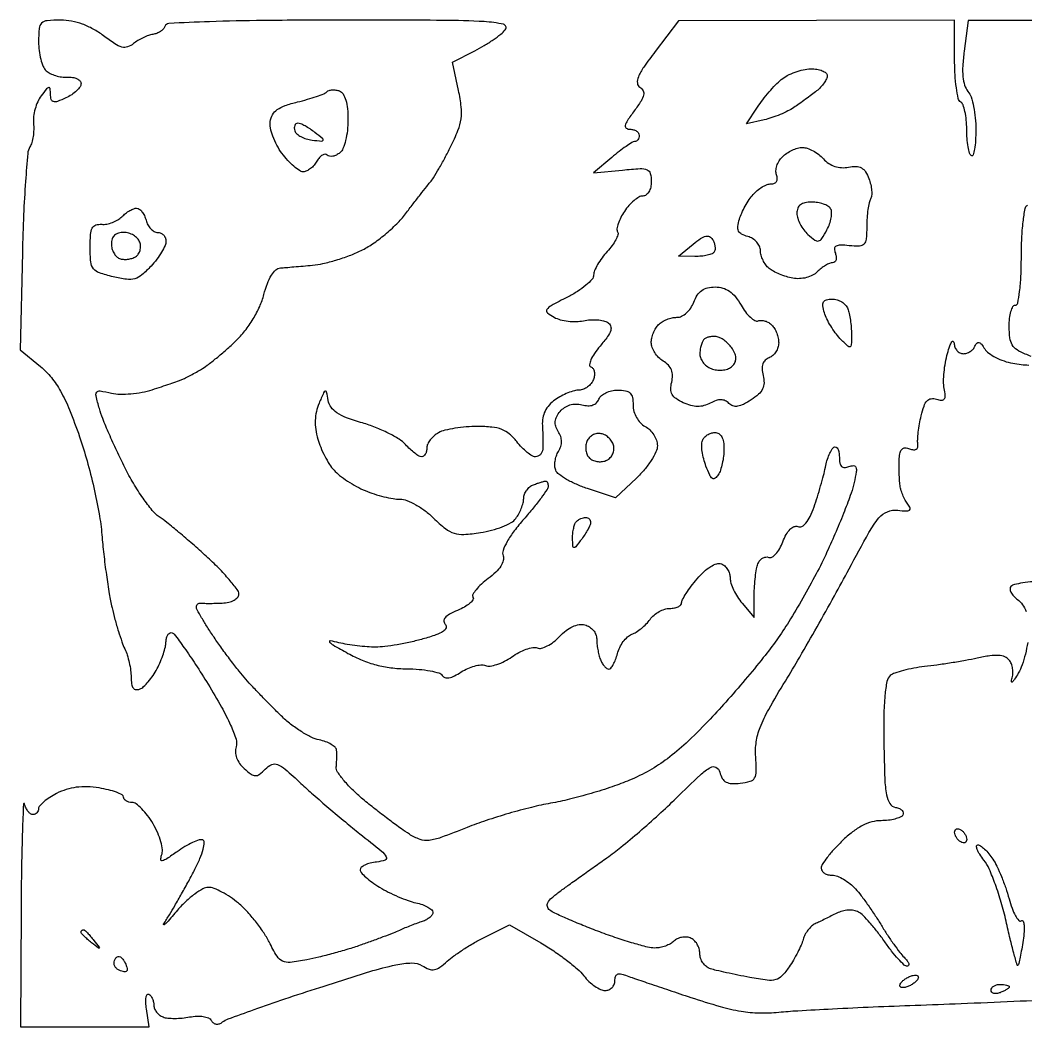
# Model space of a CAD drawing. Extents: x 0 to 102, y 0 to 135.
# Drawn here: x 0 to 14.02, y 121.32 to 135.36 of the extents above; entities that cross this region are included whole.
import ezdxf

# ---------------------------------------------------------------- set-up
doc = ezdxf.new("R2010")
doc.units = 0
doc.header["$MEASUREMENT"] = 0

msp = doc.modelspace()

# ---------------------------------------------------------------- linework, layer by layer
for points in [[(14.69773, 135.355575), (13.21862, 135.354135), (13.16187, 134.926333, 0.017606), (13.142239, 134.723909, 0.03893), (13.144775, 134.568839, 0.052421), (13.168493, 134.451178, 0.097074), (13.21481, 134.365829, -0.095534), (13.257156, 134.288362, -0.026777), (13.292279, 134.154298, -0.025969), (13.316426, 133.99534, -0.024712), (13.3245, 133.83207, -0.014916), (13.31999, 133.680922, -0.028451), (13.305862, 133.560246, -0.035044), (13.285676, 133.478992, -0.485238), (13.26105, 133.469899, -0.19171), (13.236278, 133.503022, -0.02307), (13.216238, 133.593834, -0.024785), (13.202228, 133.708577, -0.017986), (13.1976, 133.8372, 0.023905), (13.191402, 133.966775, 0.030777), (13.172749, 134.084502, 0.031768), (13.145797, 134.177463, 0.169477), (13.113, 134.2179, -0.204655), (13.079775, 134.265086, -0.017258), (13.053251, 134.414893, -0.020711), (13.034554, 134.60254, -0.014475), (13.0284, 134.815093), (13.0284, 135.36), (11.10375, 135.355182), (9.1791, 135.350364), (8.852441, 134.92184, 0.010669), (8.693339, 134.70362, 0.051019), (8.61864, 134.569034, 0.118954), (8.603809, 134.481556, 0.241639), (8.63891, 134.423399, -0.137054), (8.683559, 134.37497, -0.178106), (8.690721, 134.315514, -0.084694), (8.655004, 134.231415, -0.016511), (8.561186, 134.095341, 0.011629), (8.466029, 133.960167, 0.089371), (8.435123, 133.889418, 0.311123), (8.449335, 133.852742, 0.150589), (8.499767, 133.8372, -0.063524), (8.549254, 133.830887, -0.08147), (8.591179, 133.812349, -0.098452), (8.619231, 133.784864, -0.150966), (8.6292, 133.7526, -0.072834), (8.624432, 133.720044, -0.084149), (8.610562, 133.691958, -0.095325), (8.589957, 133.672604, -0.129746), (8.56575, 133.664958, 0.128379), (8.528564, 133.653321, 0.011573), (8.446385, 133.59927, 0.014436), (8.350336, 133.52868, 0.010784), (8.2485, 133.445613), (7.9947, 133.229311), (8.39655, 133.269064, -0.009562), (8.643885, 133.288763, -0.110998), (8.739169, 133.273314, -0.24029), (8.784347, 133.221526, -0.0615), (8.7984, 133.107708, -0.053056), (8.789995, 133.028723, -0.079044), (8.764928, 132.964051, -0.101656), (8.727043, 132.921732, -0.160872), (8.68123, 132.9066, 0.131446), (8.626552, 132.891973, 0.042704), (8.557311, 132.84377, 0.039155), (8.486189, 132.774561, 0.035194), (8.423914, 132.69271, 0.027773), (8.373499, 132.605573, 0.036222), (8.337929, 132.520628, 0.039354), (8.319894, 132.448643, 0.182071), (8.327999, 132.407254, -0.219404), (8.332978, 132.366514, -0.043321), (8.303787, 132.296878, -0.038593), (8.252526, 132.215237, -0.027403), (8.183465, 132.132006, 0.027499), (8.11122, 132.044903, 0.02878), (8.05015, 131.951669, 0.030023), (8.007224, 131.865532, 0.100914), (7.9947, 131.804112, -0.184227), (7.971976, 131.744531, -0.035172), (7.887408, 131.662242, -0.033294), (7.769305, 131.575249, -0.025239), (7.629452, 131.495576, 0.006152), (7.40034, 131.376395, 0.124372), (7.342847, 131.323957, 0.386406), (7.350066, 131.27733, 0.047121), (7.444064, 131.214994, 0.059137), (7.529456, 131.181553, 0.034197), (7.637973, 131.161048, 0.033719), (7.751263, 131.155267, 0.047641), (7.851612, 131.166518, -0.035658), (7.946939, 131.179521, -0.03363), (8.045053, 131.179231, -0.035434), (8.131876, 131.166905, -0.090397), (8.190401, 131.1427, -0.156668), (8.230909, 131.09337, -0.174111), (8.232871, 131.031992, -0.080275), (8.188882, 130.946039, -0.016569), (8.083411, 130.811914, 0.024744), (8.005975, 130.710058, 0.046495), (7.955767, 130.619795, 0.070667), (7.937, 130.552924, 0.35981), (7.956001, 130.5225, -0.164314), (7.986223, 130.499645, -0.10155), (8.003539, 130.458136, -0.080803), (8.005244, 130.404089, -0.059244), (7.99049, 130.345836, -0.076908), (7.958444, 130.289856, -0.06494), (7.90929, 130.242416, -0.066785), (7.851199, 130.210333, -0.093072), (7.792973, 130.1994, 0.06886), (7.725247, 130.190028, 0.027411), (7.636323, 130.159588, 0.026495), (7.542612, 130.115746, 0.030118), (7.458153, 130.063871, 0.055151), (7.374901, 129.990676, 0.069448), (7.316943, 129.90609, 0.07092), (7.285171, 129.810362, 0.060875), (7.279094, 129.704321, -0.006173), (7.283962, 129.610797, -0.005768), (7.286655, 129.515042, -0.005754), (7.287087, 129.429964, -0.019537), (7.284564, 129.37455, -0.085107), (7.274063, 129.334162, -0.086667), (7.250746, 129.299864, -0.091435), (7.218424, 129.276865, -0.109456), (7.182026, 129.2688, -0.140354), (7.135294, 129.282182, -0.031319), (7.067069, 129.330928, -0.030162), (6.992645, 129.399337, -0.025171), (6.922085, 129.4803, 0.050571), (6.819835, 129.586262, 0.083419), (6.713095, 129.649625, 0.068188), (6.576499, 129.682055, 0.024238), (6.375598, 129.6918, 0.020433), (6.218065, 129.68536, 0.019494), (6.059068, 129.666074, 0.019867), (5.920161, 129.638001, 0.063147), (5.831838, 129.604223, 0.053689), (5.769249, 129.561526, 0.051633), (5.716269, 129.50597, 0.055878), (5.680106, 129.446569, 0.109236), (5.6682, 129.392723, -0.055743), (5.662899, 129.34532, -0.075266), (5.6472, 129.305203, -0.094614), (5.623986, 129.278298, -0.169141), (5.596712, 129.2688, -0.136926), (5.559598, 129.279158, -0.025768), (5.500721, 129.31908, -0.025829), (5.434869, 129.374436, -0.021145), (5.370321, 129.439966, 0.070086), (5.280868, 129.514594, 0.022743), (5.13017, 129.598862, 0.022169), (4.952074, 129.678407, 0.023209), (4.770308, 129.740528, -0.017409), (4.54951, 129.813141, -0.057796), (4.413304, 129.881988, -0.092309), (4.332984, 129.959492, -0.111982), (4.292702, 130.055813, 0.009631), (4.270062, 130.172073, 0.443483), (4.25125, 130.182954, 0.214479), (4.228303, 130.162293, 0.004279), (4.16477, 130.014765, 0.045947), (4.12805, 129.898639, 0.044775), (4.11274, 129.776743, 0.0429), (4.119156, 129.649298, 0.035829), (4.147104, 129.516657, 0.02908), (4.187757, 129.400792, 0.021033), (4.245768, 129.276813, 0.021354), (4.311105, 129.163333, 0.04264), (4.37377, 129.080959, 0.044109), (4.451093, 129.009347, 0.020189), (4.563233, 128.929536, 0.01981), (4.688872, 128.854472, 0.025795), (4.809664, 128.796516, 0.021131), (4.934078, 128.750604, 0.017252), (5.070594, 128.711825, 0.017592), (5.198859, 128.684877, 0.043004), (5.294915, 128.6766, -0.094096), (5.389577, 128.658626, -0.034134), (5.513586, 128.599711, -0.032392), (5.64384, 128.515019, -0.033201), (5.760932, 128.414851, 0.02363), (5.927519, 128.266731, 0.094788), (6.04725, 128.202787, 0.091599), (6.184234, 128.186433, 0.021249), (6.415885, 128.211165, 0.028416), (6.571928, 128.243718, 0.029844), (6.720672, 128.293366, 0.031261), (6.842836, 128.351525, 0.103791), (6.909746, 128.409463, 0.039636), (6.950786, 128.473342, 0.029643), (6.985874, 128.549336, 0.030282), (7.010456, 128.625357, 0.058277), (7.019109, 128.688699, -0.086043), (7.030127, 128.745674, -0.064957), (7.060319, 128.801951, -0.06444), (7.104258, 128.849036, -0.081389), (7.155619, 128.879049, -0.008099), (7.209449, 128.898711, -0.009838), (7.260522, 128.915316, -0.008575), (7.303829, 128.927652, -0.065182), (7.324819, 128.9304, -0.195307), (7.338334, 128.924912, -0.086791), (7.349807, 128.909048, -0.066672), (7.357595, 128.885532, -0.046706), (7.3602, 128.857711, -0.152048), (7.346338, 128.813181, -0.008437), (7.260697, 128.693333, -0.012405), (7.151237, 128.552913, -0.008714), (7.021466, 128.4002, 0.018892), (6.886172, 128.234257, 0.03287), (6.788778, 128.085768, 0.03833), (6.731476, 127.963472, 0.184025), (6.73166, 127.887875, -0.159938), (6.734918, 127.821734, -0.078128), (6.699793, 127.743897, -0.05763), (6.628721, 127.658652, -0.031021), (6.523816, 127.570532, 0.02516), (6.428698, 127.492515, 0.03869), (6.355673, 127.415096, 0.044749), (6.310911, 127.348159, 0.269653), (6.311988, 127.307971, -0.29885), (6.311019, 127.272376, -0.064934), (6.267593, 127.224598, -0.047843), (6.19384, 127.173294, -0.028543), (6.097743, 127.126268, 0.023855), (5.982989, 127.07144, 0.091614), (5.921538, 127.022137, 0.198167), (5.905955, 126.975217, 0.180627), (5.927206, 126.928634, -0.294372), (5.937326, 126.881801, -0.161295), (5.898967, 126.834326, -0.059898), (5.795354, 126.784054, -0.014772), (5.614549, 126.727622, -0.014092), (5.441924, 126.684497, -0.0115), (5.255052, 126.647854, -0.011667), (5.08141, 126.62209, -0.029639), (4.95427, 126.613853, -0.019691), (4.836736, 126.617842, -0.011597), (4.696819, 126.631387, -0.011591), (4.557437, 126.651437, -0.01939), (4.4415, 126.675523, 0.017334), (4.321491, 126.700969, 0.70347), (4.312203, 126.684708, 0.085976), (4.361572, 126.643785, 0.003338), (4.5684, 126.527024, 0.028663), (4.766283, 126.431449, 0.033941), (4.963095, 126.365182, 0.033847), (5.167531, 126.326023, 0.028229), (5.388257, 126.311623, -0.018791), (5.560473, 126.303647, -0.025545), (5.714605, 126.282721, -0.024248), (5.836519, 126.253597, -0.185648), (5.882541, 126.218603, 0.184812), (5.920556, 126.189601, 0.117448), (5.976828, 126.18665, 0.071623), (6.052581, 126.212126, 0.02816), (6.148169, 126.267332, -0.04008), (6.238153, 126.316481, -0.040717), (6.33436, 126.350342, -0.044002), (6.422587, 126.365403, -0.112355), (6.486415, 126.356237, 0.129079), (6.551925, 126.349023, 0.042898), (6.646677, 126.37149, 0.039356), (6.75193, 126.415647, 0.035734), (6.8526, 126.477, -0.032953), (6.952511, 126.538655, -0.037525), (7.055511, 126.583666, -0.040748), (7.147187, 126.607616, -0.13595), (7.20853, 126.601699, 0.158596), (7.267099, 126.59866, 0.053251), (7.347954, 126.62994, 0.046638), (7.435976, 126.686204, 0.038682), (7.518176, 126.761153, -0.039239), (7.609876, 126.844576, -0.058201), (7.702754, 126.900687, -0.069213), (7.792144, 126.927263, -0.10199), (7.873665, 126.922979, -0.08164), (7.936079, 126.895204, -0.07319), (7.98902, 126.848041, -0.07565), (8.024706, 126.7893, -0.09905), (8.037, 126.727852, 0.027238), (8.040712, 126.659762, 0.017149), (8.052084, 126.580901, 0.01721), (8.068658, 126.503873, 0.030023), (8.088351, 126.441619, 0.04034), (8.112901, 126.390412, 0.048498), (8.144116, 126.347109, 0.055707), (8.176971, 126.317232, 0.157964), (8.20608, 126.3078, 0.225088), (8.235204, 126.321611, 0.043794), (8.268819, 126.370992, 0.038821), (8.300926, 126.440533, 0.027264), (8.32645, 126.522923, -0.05172), (8.357884, 126.609238, -0.046259), (8.407331, 126.690791, -0.049033), (8.46629, 126.755949, -0.095403), (8.525971, 126.792301, 0.053049), (8.589702, 126.824104, 0.028265), (8.661224, 126.875746, 0.027796), (8.729074, 126.937384, 0.038517), (8.782047, 127.000179, -0.061786), (8.836496, 127.058957, -0.047707), (8.908414, 127.108674, -0.048865), (8.985951, 127.142546, -0.078715), (9.056997, 127.1538, 0.045549), (9.119925, 127.159545, 0.06546), (9.173107, 127.176745, 0.08547), (9.209024, 127.202066, 0.199123), (9.2214, 127.231909, -0.128072), (9.232915, 127.276126, -0.015799), (9.284702, 127.362304, -0.017833), (9.354374, 127.462337, -0.01387), (9.436896, 127.56612, -0.031019), (9.532176, 127.666063, -0.048567), (9.62665, 127.737912, -0.060737), (9.711157, 127.776854, -0.170858), (9.775296, 127.77506, -0.095719), (9.822287, 127.745778, -0.066853), (9.862097, 127.697461, -0.064469), (9.889014, 127.638286, -0.074673), (9.8982, 127.577121, 0.079696), (9.909718, 127.50532, 0.031285), (9.947076, 127.411967, 0.029989), (10.000907, 127.314168, 0.032876), (10.064585, 127.226622), (10.230971, 127.0269), (10.233785, 127.337231, -0.013786), (10.238486, 127.465464, -0.013502), (10.250256, 127.594142, -0.013509), (10.266669, 127.706366, -0.048579), (10.285901, 127.776039, -0.076855), (10.312326, 127.82221, -0.089748), (10.350305, 127.855423, -0.100766), (10.393711, 127.870714, -0.126733), (10.435916, 127.865869, 0.229357), (10.481533, 127.869733, 0.074562), (10.535389, 127.913666, 0.056636), (10.588809, 127.987782, 0.03763), (10.633121, 128.082855, -0.035003), (10.680538, 128.186001, -0.069746), (10.734108, 128.257929, -0.103028), (10.789458, 128.294673, -0.188985), (10.842795, 128.295055, 0.216267), (10.898378, 128.29837, 0.100073), (10.955651, 128.345162, 0.061532), (11.012878, 128.435758, 0.025583), (11.067895, 128.569861, 0.008562), (11.114097, 128.708797, 0.006416), (11.160374, 128.863262, 0.006489), (11.200195, 129.009838, 0.014743), (11.225559, 129.121785, -0.024829), (11.248574, 129.214636, -0.028542), (11.279855, 129.300414, -0.029488), (11.314292, 129.368932, -0.123762), (11.346154, 129.401728, -0.250903), (11.374432, 129.403481, -0.161636), (11.399014, 129.38057, -0.08564), (11.415682, 129.331779, -0.039603), (11.421, 129.264742, 0.041242), (11.42791, 129.181109, 0.157958), (11.451653, 129.135302, 0.210865), (11.4928, 129.119644, 0.07876), (11.554604, 129.132766, -0.086184), (11.620105, 129.145667, -0.330044), (11.652044, 129.123103, -0.121236), (11.656987, 129.058928, -0.01259), (11.628248, 128.909167, -0.032561), (11.585411, 128.760131, -0.007212), (11.491963, 128.511411, -0.007467), (11.375321, 128.226643, -0.007133), (11.248498, 127.941086, -0.013073), (11.098355, 127.636793, -0.008628), (10.910733, 127.294792, -0.008685), (10.716648, 126.968343, -0.016599), (10.547728, 126.714386, -0.013576), (10.360728, 126.467017, -0.006559), (10.108748, 126.160195, -0.006499), (9.837619, 125.847097, -0.009278), (9.588324, 125.576928, -0.013547), (9.282884, 125.274823, -0.027342), (9.023619, 125.057269, -0.032163), (8.772372, 124.892957, -0.029374), (8.494557, 124.756649, -0.01812), (8.255073, 124.666186, -0.010234), (7.958912, 124.573123, -0.010205), (7.655968, 124.491369, -0.016477), (7.394757, 124.435633, 0.016734), (7.128961, 124.378776, 0.009489), (6.811145, 124.293148, 0.009465), (6.493796, 124.194603, 0.015376), (6.228719, 124.097612, -0.00678), (5.865726, 123.957674, -0.059544), (5.698529, 123.917564, -0.115382), (5.572889, 123.931854, -0.054303), (5.425019, 124.003556, -0.01601), (5.312633, 124.079132, -0.00501), (5.149079, 124.199399, -0.005), (4.969039, 124.337425, -0.005508), (4.797562, 124.474704, -0.020306), (4.64331, 124.611835, -0.026829), (4.515178, 124.749421, -0.026271), (4.423811, 124.871204, -0.173517), (4.405454, 124.943848, 0.01152), (4.409809, 125.003362, 0.008754), (4.411936, 125.06874, 0.008863), (4.411769, 125.130159, 0.020393), (4.408942, 125.176275, 0.181933), (4.389092, 125.216145, 0.054444), (4.333721, 125.257385, 0.046684), (4.256318, 125.293642, 0.036071), (4.16655, 125.318744, -0.066252), (4.056728, 125.356712, -0.025111), (3.915262, 125.436847, -0.024344), (3.768249, 125.540535, -0.027299), (3.6378, 125.654382, -0.004459), (3.509943, 125.781131, -0.003282), (3.370476, 125.923737, -0.003317), (3.240338, 126.060367, -0.007392), (3.143561, 126.166429, -0.013417), (3.050448, 126.277419, -0.005747), (2.931812, 126.430371, -0.005682), (2.809045, 126.596349, -0.007454), (2.700951, 126.750817, -0.007313), (2.607187, 126.893604, -0.010203), (2.52784, 127.024188, -0.006942), (2.465618, 127.134978, -0.118952), (2.454939, 127.17495, -0.103258), (2.459239, 127.198376, -0.118415), (2.472491, 127.216819, -0.117489), (2.492767, 127.227326, -0.100539), (2.51685, 127.228382, 0.03398), (2.554535, 127.225031, 0.005183), (2.630002, 127.224249, 0.00578), (2.719225, 127.22528, 0.00498), (2.81295, 127.228382, 0.043542), (2.905072, 127.240431, 0.068797), (2.979675, 127.268043, 0.091682), (3.028485, 127.307087, 0.180224), (3.0456, 127.353028, 0.164494), (3.023582, 127.418144, 0.014372), (2.9122, 127.555633, 0.017656), (2.765421, 127.7148, 0.012802), (2.591473, 127.881778, 0.005136), (2.402748, 128.05036, 0.005188), (2.211228, 128.214457, 0.005065), (2.041553, 128.353906, 0.020927), (1.934732, 128.432769, -0.07381), (1.838808, 128.520613, -0.018308), (1.710306, 128.691283, -0.018324), (1.576125, 128.899651, -0.017459), (1.45525, 129.120617, -0.007447), (1.343582, 129.351344, -0.0071), (1.236993, 129.588967, -0.007064), (1.148799, 129.801506, -0.024981), (1.101037, 129.941287, -0.01092), (1.05471, 130.117232, -0.229943), (1.066032, 130.168732, -0.271295), (1.112013, 130.1867, -0.014724), (1.271102, 130.156638, 0.050651), (1.388692, 130.143057, 0.024769), (1.539658, 130.148457, 0.024281), (1.6975, 130.169709, 0.03226), (1.837906, 130.205095, 0.001664), (1.966393, 130.246921, 0.001932), (2.088329, 130.287587, 0.001717), (2.191277, 130.322757, 0.011539), (2.2419, 130.341565, 0.02059), (2.286492, 130.361476, 0.005316), (2.356665, 130.397278, 0.0054), (2.435879, 130.439856, 0.005475), (2.513788, 130.483943, 0.02991), (2.605999, 130.545111, 0.009775), (2.734458, 130.645853, 0.009701), (2.873053, 130.763543, 0.010801), (3.002003, 130.882475, 0.034258), (3.131869, 131.025936, 0.030527), (3.246454, 131.191227, 0.031229), (3.337271, 131.364524, 0.041892), (3.395808, 131.53185, -0.025932), (3.443949, 131.684953, -0.050064), (3.500521, 131.800136, -0.067861), (3.562325, 131.8747, -0.166478), (3.626693, 131.902925, 0.000422), (3.699908, 131.909101, 0.000116), (3.815165, 131.918949, 0.000117), (3.945772, 131.93017, 0.000122), (4.074504, 131.941291, 0.03485), (4.21933, 131.964084, 0.016767), (4.401108, 132.012305, 0.016535), (4.588143, 132.075513, 0.022726), (4.751304, 132.145346, 0.037859), (4.910291, 132.237547, 0.022551), (5.085049, 132.369385, 0.022497), (5.248273, 132.517346, 0.035861), (5.3721, 132.65918, -0.002015), (5.475852, 132.795641, -0.0022), (5.577721, 132.927307, -0.002059), (5.665864, 133.039247, -0.01092), (5.715687, 133.099251, 0.040768), (5.761952, 133.162264, 0.007399), (5.836219, 133.286998, 0.007925), (5.918894, 133.436064, 0.007111), (5.999925, 133.593122, 0.019652), (6.102714, 133.821579, 0.061131), (6.146265, 133.984386, 0.064175), (6.148087, 134.148535, 0.023268), (6.110069, 134.37884), (6.02576, 134.774136), (6.33909, 134.933985, 0.017162), (6.467146, 135.004954, 0.016111), (6.592823, 135.085971, 0.01632), (6.699542, 135.165008, 0.052041), (6.762868, 135.226917, 0.561922), (6.737167, 135.301664, 0.039526), (6.468298, 135.338652, 0.013232), (5.894773, 135.356572, 0.001194), (4.458909, 135.36, 0.002355), (3.383851, 135.354936, 0.006765), (2.637733, 135.337808, 0.002773), (2.071813, 135.314009, 0.309739), (2.014764, 135.270793, -0.110536), (1.993305, 135.235149, -0.057679), (1.953232, 135.201842, -0.053193), (1.902031, 135.175708, -0.055038), (1.847049, 135.161335, 0.049542), (1.784718, 135.145769, 0.026014), (1.710933, 135.114941, 0.025607), (1.637926, 135.075155, 0.035653), (1.577435, 135.031837, -0.091689), (1.496005, 134.986304, -0.146762), (1.416998, 134.983494, -0.08299), (1.3184, 135.027702, -0.016129), (1.159065, 135.141296, 0.034974), (1.015614, 135.235626, 0.040038), (0.86659, 135.304284, 0.041858), (0.714792, 135.345974, 0.046124), (0.563065, 135.36, 0.019744), (0.372039, 135.352454, 0.175464), (0.296599, 135.318187, 0.180146), (0.261634, 135.244029, 0.021031), (0.2538, 135.057857, 0.031639), (0.261598, 134.934752, 0.032454), (0.284864, 134.814679, 0.034306), (0.318827, 134.713841, 0.103588), (0.35955, 134.654302, 0.076535), (0.413813, 134.61624, 0.040899), (0.490151, 134.586, 0.039521), (0.575007, 134.567344, 0.049221), (0.65565, 134.564194, -0.051544), (0.728491, 134.56101, -0.074382), (0.790085, 134.542283, -0.097698), (0.831337, 134.511669, -0.186515), (0.846, 134.473729, -0.155744), (0.83138, 134.427931, -0.050042), (0.783872, 134.373546, -0.044326), (0.71544, 134.319975, -0.037034), (0.6345, 134.275593, -0.016699), (0.516101, 134.226352, -0.14845), (0.460392, 134.22267, -0.27754), (0.430634, 134.251537, -0.060257), (0.420309, 134.325464, 0.024778), (0.414937, 134.404417, 0.430782), (0.396356, 134.418245, 0.181206), (0.366119, 134.400437, 0.007943), (0.289457, 134.3025, 0.057029), (0.241975, 134.222259, 0.037127), (0.2054, 134.120859, 0.037118), (0.184214, 134.015121, 0.056837), (0.18328, 133.921749, -0.034875), (0.186315, 133.832071, -0.029489), (0.177326, 133.737584, -0.030538), (0.158687, 133.652173, -0.069524), (0.132139, 133.591877, 0.117499), (0.101921, 133.500583, 0.003762), (0.071326, 133.110144, 0.00708), (0.045069, 132.646044, 0.004835), (0.027805, 132.118091), (-0.003401, 130.762626), (0.281106, 130.528112, -0.051165), (0.432426, 130.374899, -0.04255), (0.560254, 130.184763, -0.031215), (0.683801, 129.925323, -0.011756), (0.82498, 129.548548, -0.015928), (0.929956, 129.212933, -0.012002), (1.02458, 128.838122, -0.01221), (1.097725, 128.47518, -0.022985), (1.136022, 128.178764, 0.007818), (1.162394, 127.910975, 0.00622), (1.198961, 127.622846, 0.006293), (1.239535, 127.356658, 0.015685), (1.277716, 127.163564, 0.009756), (1.318644, 127.000622, 0.008841), (1.367173, 126.833926, 0.00889), (1.415901, 126.686265, 0.02784), (1.455842, 126.589702, -0.035931), (1.489622, 126.504143, -0.021205), (1.518068, 126.397979, -0.021148), (1.537576, 126.288983, -0.033716), (1.54395, 126.194565, 0.033629), (1.550331, 126.099793, 0.12301), (1.572453, 126.044288, 0.210116), (1.610214, 126.022034, 0.121783), (1.663404, 126.028665, 0.094752), (1.71774, 126.06238, 0.030098), (1.784126, 126.131347, 0.028825), (1.850459, 126.218872, 0.028417), (1.906629, 126.313851, 0.019813), (1.954005, 126.415107, 0.018891), (1.994042, 126.5214, 0.019226), (2.022204, 126.61788, 0.061466), (2.0304, 126.684299, -0.053853), (2.035818, 126.734454, -0.073595), (2.051894, 126.776889, -0.093312), (2.07565, 126.805373, -0.174121), (2.10357, 126.8154, -0.236517), (2.14588, 126.7942, -0.005248), (2.28462, 126.604434, -0.010755), (2.443069, 126.372482, -0.006922), (2.617162, 126.097218, -0.010209), (2.804315, 125.777569, -0.022181), (2.931807, 125.523389, -0.025189), (3.007439, 125.328502, -0.158085), (3.008097, 125.223113, 0.092051), (2.998885, 125.14905, 0.07338), (3.015407, 125.070117, 0.066481), (3.056418, 124.992407, 0.054269), (3.118949, 124.922082, 0.022814), (3.216988, 124.841176, 0.154829), (3.275548, 124.820652, 0.174715), (3.331471, 124.83894, 0.030862), (3.41553, 124.913216, -0.092256), (3.50509, 124.974672, -0.202966), (3.586548, 124.976051, -0.083625), (3.692579, 124.91098, -0.008544), (3.912035, 124.712847, 0.007355), (4.083073, 124.557689, 0.003741), (4.302419, 124.367409, 0.003715), (4.531645, 124.174472, 0.00555), (4.735099, 124.00957, -0.003473), (5.034983, 123.768565, -0.088446), (5.103083, 123.689408, -0.471228), (5.086646, 123.643916, -0.05695), (4.967749, 123.616131, 0.032516), (4.879608, 123.600019, 0.047374), (4.805206, 123.573659, 0.058154), (4.753463, 123.541839, 0.229738), (4.7376, 123.509137, 0.184712), (4.753167, 123.468437, 0.026354), (4.817363, 123.403972, 0.02705), (4.905145, 123.332883, 0.020062), (5.009134, 123.263783, 0.020631), (5.13035, 123.196754, 0.01498), (5.270249, 123.13193, 0.015179), (5.406966, 123.078336, 0.03177), (5.516734, 123.046805, -0.030626), (5.607133, 123.021061, -0.043131), (5.683456, 122.98653, -0.050512), (5.737018, 122.948933, -0.217809), (5.7528, 122.914423, -0.152516), (5.742092, 122.880135, -0.063356), (5.70931, 122.843647, -0.0546), (5.661391, 122.810637, -0.046231), (5.60475, 122.786574, 0.010316), (5.535942, 122.763008, 0.005264), (5.450487, 122.730732, 0.005228), (5.363067, 122.695602, 0.007815), (5.2875, 122.66292, -0.011791), (5.197521, 122.624851, -0.003366), (5.056172, 122.570038, -0.003387), (4.895762, 122.510313, -0.003588), (4.7376, 122.453925, -0.010797), (4.565469, 122.398083, -0.006784), (4.36208, 122.339918, -0.006809), (4.160283, 122.288099, -0.012371), (3.993832, 122.252099, -0.017089), (3.761247, 122.215976, -0.141353), (3.656772, 122.232936, -0.146547), (3.579191, 122.302758, -0.018808), (3.468792, 122.500423, 0.030346), (3.38764, 122.638163, 0.018787), (3.276849, 122.789907, 0.018825), (3.155694, 122.932045, 0.031954), (3.042819, 123.040058, 0.026327), (2.930249, 123.125078, 0.027071), (2.810382, 123.196946, 0.02808), (2.700147, 123.247478, 0.093691), (2.622268, 123.2622, 0.128371), (2.544192, 123.241819, 0.031258), (2.43139, 123.169008, 0.029999), (2.308473, 123.066384, 0.025965), (2.192306, 122.94495, -0.001755), (2.040945, 122.770562, -0.08621), (2.005399, 122.74179, -0.768192), (1.997569, 122.749879, -0.005092), (2.078464, 122.8815, 0.008828), (2.153361, 123.005428, 0.003858), (2.248511, 123.172288, 0.003817), (2.346852, 123.351068, 0.005089), (2.433268, 123.515016, 0.018527), (2.504386, 123.666923, 0.035074), (2.548253, 123.794705, 0.043386), (2.564818, 123.88903, 0.34705), (2.542184, 123.923505, 0.163351), (2.492767, 123.923402, 0.026141), (2.401754, 123.88724, 0.026574), (2.295244, 123.8313, 0.020511), (2.185337, 123.759644, -0.007611), (2.041189, 123.660273, -0.091276), (1.979397, 123.633689, -0.489307), (1.958094, 123.651124, -0.085512), (1.969871, 123.710502, 0.118231), (1.979949, 123.786969, 0.040405), (1.95922, 123.897675, 0.036502), (1.914809, 124.023689, 0.030319), (1.85011, 124.150297, 0.027512), (1.774481, 124.263728, 0.034352), (1.691819, 124.359561, 0.036719), (1.613787, 124.427583, 0.162294), (1.556744, 124.4466, -0.060355), (1.511411, 124.452092, -0.079073), (1.473022, 124.468275, -0.097161), (1.447318, 124.492244, -0.157945), (1.4382, 124.520387, 0.278505), (1.418983, 124.552212, 0.030991), (1.338286, 124.588477, 0.030593), (1.228404, 124.622373, 0.019875), (1.098068, 124.648564, 0.030536), (0.93112, 124.664895, 0.041031), (0.779375, 124.657978, 0.043794), (0.63894, 124.627295, 0.043682), (0.505868, 124.572604, 0.024025), (0.409346, 124.516659, 0.031946), (0.327845, 124.456332, 0.033237), (0.269217, 124.399763, 0.186318), (0.2538, 124.359827, -0.094033), (0.24783, 124.328364, -0.096627), (0.230771, 124.301613, -0.099031), (0.205317, 124.283707, -0.10428), (0.175403, 124.2774, -0.159836), (0.142555, 124.288176, -0.067019), (0.10867, 124.32089, -0.05682), (0.07892, 124.368808, -0.046657), (0.058317, 124.42545, 0.85998), (0.042574, 124.423786, 0.003048), (0.02811, 124.051624, 0.004399), (0.016322, 123.559581, 0.002282), (0.009814, 122.94495), (0, 121.3164), (0.897902, 121.3164), (1.795804, 121.3164), (1.75921, 121.565732, -0.023425), (1.750004, 121.658523, -0.052318), (1.75372, 121.729243, -0.110488), (1.768799, 121.767313, -0.401493), (1.791908, 121.772239, -0.097438), (1.818452, 121.747618, -0.052531), (1.840845, 121.708843, -0.049508), (1.85606, 121.662904, -0.05528), (1.8612, 121.616558, 0.100689), (1.870723, 121.56975, 0.066825), (1.898749, 121.522445, 0.063495), (1.940157, 121.481834, 0.070729), (1.989025, 121.454651, 0.066968), (2.054761, 121.439074, 0.024382), (2.15057, 121.434263, 0.02366), (2.257198, 121.439159, 0.026056), (2.359465, 121.454123, -0.036798), (2.460612, 121.466713, -0.052501), (2.550898, 121.461775, -0.064023), (2.621348, 121.44095, -0.151631), (2.662171, 121.405415, 0.092598), (2.693821, 121.37063, 0.12972), (2.732496, 121.354738, 0.122114), (2.775753, 121.359565, 0.076612), (2.820482, 121.384414, -0.077446), (2.89789, 121.42725, -0.002148), (3.259455, 121.557821, -0.004366), (3.68769, 121.70619, -0.002978), (4.176934, 121.867688, -0.003659), (4.871757, 122.086861, -0.022347), (5.236011, 122.181252, -0.044566), (5.460867, 122.208318, -0.148315), (5.602955, 122.169946, 0.048904), (5.698834, 122.122381, 0.134875), (5.77326, 122.115315, 0.113154), (5.848841, 122.147166, 0.029232), (5.952121, 122.231134, -0.029963), (6.045478, 122.306808, -0.012167), (6.180899, 122.398844, -0.011987), (6.331723, 122.491028, -0.014947), (6.476236, 122.568994), (6.818972, 122.740883), (7.2576, 122.487643, -0.016827), (7.437366, 122.375627, -0.01538), (7.614796, 122.248514, -0.015599), (7.766171, 122.125197, -0.047405), (7.85764, 122.029202, 0.037114), (7.929437, 121.950682, 0.037953), (8.01155, 121.884278, 0.040776), (8.091498, 121.838222, 0.110734), (8.154926, 121.824, 0.099096), (8.20678, 121.834379, 0.097958), (8.250887, 121.863936, 0.097931), (8.280427, 121.908067, 0.09898), (8.2908, 121.959951, -0.075075), (8.299586, 122.018133, -0.199406), (8.325933, 122.049837, -0.166212), (8.371024, 122.056853, -0.049863), (8.43885, 122.037737, 0.010434), (8.533595, 122.002777, 0.000992), (8.767072, 121.922641, 0.001267), (9.045899, 121.828345, 0.000998), (9.3483, 121.727601, 0.010164), (9.756989, 121.60151, 0.028076), (10.050647, 121.53498, 0.036162), (10.304072, 121.510994, 0.029958), (10.575, 121.521246, -0.009858), (10.840417, 121.541992, -0.001859), (11.326089, 121.568523, -0.001986), (11.893763, 121.595157, -0.001819), (12.4785, 121.618134, 0.001259), (13.118314, 121.642556, 0.00083), (13.853947, 121.673714, 0.000835), (14.56933, 121.7064, 0.001616)], [(14.095103, 130.666403, 0.025728), (14.013033, 130.702539, -0.051058), (13.898677, 130.75996, -0.119509), (13.832803, 130.828506, -0.101544), (13.799547, 130.927122, -0.030723), (13.7898, 131.085606, -0.026832), (13.795936, 131.199868, -0.04231), (13.814651, 131.296206, -0.051849), (13.841764, 131.364078, -0.278682), (13.8744, 131.3838, 0.358465), (13.909371, 131.412569, 0.017187), (13.935187, 131.572902, 0.020605), (13.953248, 131.787245, 0.010716), (13.959, 132.055607, -0.01189), (13.965214, 132.316853, -0.017503), (13.984143, 132.54561, -0.012916), (14.010792, 132.730181, -0.215234), (14.044594, 132.780314, -0.289163)], [(14.047175, 126.67826, -0.023822), (14.015278, 126.516583, -0.024179), (13.969839, 126.364739, -0.046464), (13.916688, 126.249448, -0.01058), (13.865775, 126.165657, -0.06889), (13.833903, 126.128178, -0.646172), (13.822625, 126.133199, -0.076339), (13.828175, 126.170473, 0.060873), (13.840538, 126.238967, 0.049844), (13.837365, 126.313353, 0.0517), (13.820111, 126.382207, 0.086182), (13.790451, 126.433915, 0.126391), (13.729229, 126.478237, 0.079139), (13.642372, 126.497407, 0.05106), (13.519894, 126.492168, 0.017478), (13.344842, 126.46036, -0.008641), (13.180312, 126.427452, -0.004965), (12.980992, 126.393197, -0.004959), (12.779981, 126.362745, -0.008246), (12.609968, 126.341565, 0.017702), (12.458438, 126.319771, 0.019679), (12.314149, 126.287868, 0.019437), (12.194104, 126.251282, 0.089748), (12.131108, 126.215738, 0.174637), (12.084421, 126.136471, 0.023163), (12.056796, 125.940693, 0.019903), (12.041652, 125.660831, 0.007498), (12.04194, 125.268537, 0.004801), (12.054312, 124.780265, 0.036439), (12.079066, 124.55148, 0.095037), (12.125358, 124.432173, 0.208179), (12.204586, 124.377893, -0.056266), (12.258131, 124.361178, -0.100323), (12.295681, 124.334654, -0.146895), (12.31152, 124.303016, -0.183522), (12.305343, 124.270997, -0.154595), (12.270237, 124.240795, -0.037465), (12.196892, 124.21577, -0.034902), (12.104412, 124.198547, -0.028597), (12.004014, 124.1928, 0.0668), (11.87368, 124.17531, 0.053282), (11.74151, 124.123548, 0.045246), (11.604415, 124.035644, 0.027555), (11.459107, 123.909304, 0.015851), (11.347323, 123.793634, 0.020621), (11.252948, 123.680531, 0.018753), (11.183113, 123.582013, 0.145805), (11.1672, 123.528604, 0.156357), (11.179084, 123.491531, 0.097476), (11.212571, 123.459954, 0.079617), (11.262591, 123.438639, 0.061055), (11.321653, 123.4314, -0.093184), (11.392958, 123.417995, -0.039659), (11.48075, 123.375485, -0.037454), (11.569811, 123.313887, -0.040293), (11.646368, 123.24105, -0.019771), (11.725079, 123.145722, -0.008498), (11.822772, 123.012764, -0.008393), (11.922153, 122.867466, -0.010974), (12.007801, 122.731206, 0.010172), (12.090139, 122.599745, 0.009557), (12.179434, 122.468946, 0.009568), (12.263027, 122.356028, 0.032262), (12.32363, 122.287056, -0.030114), (12.366126, 122.239107, -0.078879), (12.388421, 122.199018, -0.199921), (12.387304, 122.17393, -0.290705), (12.369149, 122.1624, -0.191187), (12.326313, 122.179401, -0.017265), (12.243627, 122.262878, -0.020476), (12.149534, 122.373424, -0.014553), (12.05297, 122.504451, 0.014046), (11.952791, 122.640672, 0.015291), (11.847815, 122.767147, 0.014895), (11.751758, 122.869611, 0.069527), (11.687438, 122.918409, 0.086499), (11.624073, 122.940655, 0.055161), (11.545888, 122.944949, 0.05161), (11.462675, 122.93165, 0.052092), (11.384224, 122.901609, -0.001965), (11.308187, 122.86338, -0.00147), (11.224113, 122.821832, -0.001485), (11.144698, 122.783167, -0.003395), (11.084524, 122.754594, 0.075808), (11.033429, 122.720542, 0.043755), (10.983269, 122.666064, 0.042552), (10.941465, 122.60108, 0.054763), (10.915324, 122.535093, -0.036277), (10.887986, 122.45788, -0.014441), (10.839928, 122.356244, -0.014202), (10.781561, 122.249142, -0.017344), (10.720757, 122.152601, -0.03885), (10.620442, 122.02712, -0.140359), (10.533549, 121.975052, -0.097855), (10.414747, 121.967217, -0.013752), (10.170857, 122.00576, -0.004153), (10.007029, 122.037701, -0.004263), (9.84518, 122.072092, -0.004131), (9.705296, 122.10428, -0.017924), (9.62325, 122.127011, -0.093353), (9.566669, 122.157357, -0.071325), (9.51869, 122.208865, -0.069897), (9.486303, 122.272946, -0.082284), (9.4752, 122.339956, 0.073193), (9.465292, 122.407277, 0.064126), (9.436253, 122.472248, 0.066866), (9.393308, 122.525144, 0.097538), (9.342613, 122.556989, 0.078522), (9.284773, 122.569298, 0.061901), (9.220823, 122.56477, 0.06262), (9.160714, 122.54489, 0.085436), (9.114193, 122.512033, -0.071676), (9.065084, 122.475294, -0.038803), (8.996093, 122.444351, -0.037699), (8.919471, 122.423254, -0.048368), (8.846725, 122.4162, -0.06188), (8.746804, 122.428614, -0.009244), (8.551021, 122.481891, -0.010275), (8.321097, 122.554208, -0.008698), (8.081095, 122.639829, -0.005754), (7.84599, 122.731445, -0.007276), (7.630898, 122.821786, -0.005892), (7.453049, 122.902058, -0.057146), (7.382632, 122.945224, -0.157985), (7.349439, 122.994444, -0.197371), (7.355427, 123.048762, -0.090554), (7.409534, 123.115652, -0.019803), (7.52605, 123.208045, -0.001876), (7.649184, 123.297276, -0.000725), (7.820523, 123.420084, -0.000718), (8.00663, 123.552666, -0.000887), (8.180418, 123.675632, 0.017351), (8.375175, 123.823292, 0.006938), (8.631789, 124.038246, 0.006856), (8.902292, 124.277838, 0.00859), (9.146196, 124.507699, -0.00437), (9.48259, 124.830129, -0.054222), (9.623641, 124.936718, -0.266496), (9.700666, 124.938098, -0.205845), (9.753254, 124.87059, 0.064922), (9.789036, 124.782401, 0.140757), (9.840774, 124.731623, 0.116191), (9.918802, 124.710449, 0.036948), (10.039958, 124.715324, 0.03944), (10.17793, 124.742276, 0.19524), (10.239318, 124.789662, 0.13514), (10.262629, 124.877598, 0.015735), (10.254212, 125.082859, -0.055327), (10.262185, 125.292093, -0.056194), (10.315915, 125.493335, -0.035369), (10.435258, 125.744303, -0.008578), (10.668243, 126.140359, 0.005254), (10.868556, 126.475753, 0.002783), (11.110178, 126.895494, 0.002769), (11.352568, 127.327593, 0.004284), (11.556628, 127.7037, -0.004836), (11.833175, 128.212069, -0.046173), (11.972561, 128.415735, -0.123012), (12.091518, 128.503117, -0.126762), (12.23621, 128.523002, 0.014596), (12.354093, 128.51279, 0.15247), (12.400625, 128.524443, 0.383764), (12.409236, 128.553308, 0.061107), (12.374818, 128.607602, -0.051056), (12.338509, 128.662417, -0.027864), (12.305045, 128.735909, -0.027475), (12.279073, 128.815173, -0.038955), (12.265513, 128.8881, -0.013403), (12.259302, 128.966396, -0.007308), (12.255664, 129.062733, -0.007277), (12.254823, 129.160832, -0.011469), (12.257258, 129.244995, -0.041967), (12.268857, 129.329919, -0.14826), (12.295627, 129.377331, -0.200103), (12.338581, 129.393865, -0.084915), (12.400246, 129.381558, 0.05615), (12.455907, 129.367095, 0.166889), (12.494097, 129.374388, 0.211079), (12.514249, 129.401719, 0.092408), (12.515857, 129.447663, -0.053214), (12.513148, 129.510648, -0.013798), (12.52238, 129.611876, -0.013874), (12.539393, 129.727347, -0.013747), (12.562827, 129.842055, -0.025428), (12.60159, 129.976932, -0.103251), (12.645022, 130.049969, -0.175384), (12.700604, 130.078998, -0.110802), (12.774287, 130.072599, 0.055743), (12.846733, 130.058218, 0.262723), (12.883866, 130.075214, 0.179416), (12.897159, 130.122749, 0.02663), (12.883468, 130.223064, -0.049517), (12.874809, 130.319094, -0.021217), (12.88144, 130.44787, -0.020745), (12.900195, 130.585574, -0.02568), (12.929468, 130.711619, -0.013875), (12.962343, 130.815216, -0.058023), (12.990803, 130.873988, -0.433561), (13.008731, 130.877357, -0.225415), (13.02077, 130.85505, 0.078552), (13.032723, 130.798493, 0.086673), (13.061365, 130.75049, 0.095202), (13.101938, 130.718339, 0.120643), (13.14825, 130.707, 0.079799), (13.197389, 130.714893, 0.063434), (13.245948, 130.738064, 0.064151), (13.28661, 130.772316, 0.086413), (13.31254, 130.81275, -0.088225), (13.33845, 130.852836, -0.281898), (13.367854, 130.861019, -0.15465), (13.402922, 130.837794, -0.028361), (13.44879, 130.773852, 0.095236), (13.504815, 130.714367, 0.037543), (13.601093, 130.655286, 0.035447), (13.717633, 130.605398, 0.037059), (13.838345, 130.573347, 0.017938), (13.956034, 130.555611, 0.024284), (14.06334, 130.548611, 0.022654)], [(14.121694, 127.52631, 0.019568), (13.978114, 127.509202, 0.01758), (13.861543, 127.486436, 0.140251), (13.814106, 127.460106, 0.214583), (13.801107, 127.425846, 0.101997), (13.813652, 127.379326, 0.072509), (13.850092, 127.32735, 0.045832), (13.905718, 127.278269, -0.083051), (13.976654, 127.205654, -0.070586), (14.02496, 127.109856, -0.056292)]]:
    msp.add_lwpolyline(points, format="xyb")
for points in [[(11.01915, 134.680385, -0.039569), (11.108236, 134.674408, -0.05918), (11.183459, 134.654049, -0.078278), (11.234622, 134.623465, -0.222513), (11.2518, 134.586777, -0.111559), (11.241582, 134.541551, -0.04002), (11.20831, 134.484029, -0.037282), (11.160402, 134.424654, -0.036169), (11.10375, 134.3724, -0.006675), (11.034877, 134.319015, -0.0037), (10.949487, 134.25562, -0.003688), (10.862036, 134.192677, -0.005938), (10.7865, 134.140488, -0.033421), (10.704152, 134.09269, -0.016921), (10.59487, 134.043197, -0.016729), (10.478124, 133.999526, -0.023901), (10.371741, 133.969313), (10.126182, 133.912097), (10.280739, 134.147979, -0.019461), (10.352717, 134.249025, -0.013477), (10.441477, 134.35771, -0.013613), (10.532549, 134.45765, -0.027029), (10.610898, 134.530716, -0.052899), (10.695088, 134.587182, -0.033435), (10.803258, 134.635259, -0.033377), (10.917243, 134.668612, -0.051505)], [(4.449771, 134.37222, -0.167065), (4.500411, 134.329784, -0.064717), (4.537641, 134.244822, -0.047408), (4.560977, 134.12282, -0.023566), (4.5684, 133.965408, -0.028695), (4.560051, 133.820047, -0.032391), (4.535088, 133.682478, -0.034319), (4.498725, 133.570075, -0.124788), (4.454866, 133.509893, -0.056722), (4.406835, 133.478466, -0.071269), (4.356467, 133.461562, -0.086133), (4.311597, 133.46113, -0.157073), (4.279321, 133.477679, 0.210242), (4.249135, 133.48942, 0.123125), (4.211303, 133.478192, 0.083149), (4.170959, 133.444249, 0.048845), (4.134851, 133.392345, -0.050356), (4.095389, 133.335983, -0.049487), (4.045246, 133.288283, -0.053807), (3.992494, 133.255646, -0.112099), (3.945606, 133.245, -0.148229), (3.892321, 133.261152, -0.031381), (3.814232, 133.320685, -0.030287), (3.729093, 133.404016, -0.024738), (3.64833, 133.50265, -0.036749), (3.577391, 133.615006, -0.034032), (3.52159, 133.7394, -0.035813), (3.487471, 133.857148, -0.088164), (3.484371, 133.9468, -0.09706), (3.516902, 134.040305, -0.10571), (3.581647, 134.11136, -0.072183), (3.690846, 134.167805, -0.024045), (3.864017, 134.218517, 0.010663), (4.003408, 134.255319, 0.013589), (4.130151, 134.295447, 0.011549), (4.23359, 134.334016, 0.101699), (4.274138, 134.360738, -0.120459), (4.304627, 134.379249, -0.060221), (4.349244, 134.387625, -0.054575), (4.400164, 134.385395, -0.053452)], [(3.86838, 133.9218, 0.160117), (3.8425, 133.913294, 0.143141), (3.825303, 133.890736, 0.107025), (3.819997, 133.856504, 0.064761), (3.827727, 133.81605, 0.13447), (3.855742, 133.773796, 0.055811), (3.912504, 133.734421, 0.049756), (3.98647, 133.703537, 0.045342), (4.067427, 133.686663, 0.005041), (4.203103, 133.672394, 0.336525), (4.221789, 133.683967, 0.323405), (4.216059, 133.705632, 0.004836), (4.10808, 133.792413, 0.020334), (4.039672, 133.841941, 0.022759), (3.969928, 133.883793, 0.022827), (3.907865, 133.91372, 0.101263)], [(10.906331, 133.5834, -0.082499), (10.974062, 133.572148, -0.041018), (11.054054, 133.537263, -0.039256), (11.133049, 133.48644, -0.046298), (11.198515, 133.426338, 0.060471), (11.272863, 133.361858, 0.067873), (11.357751, 133.320001, 0.067817), (11.450807, 133.30238, 0.060222), (11.549166, 133.309136, -0.050103), (11.655329, 133.318584, -0.126199), (11.72974, 133.298596, -0.125493), (11.785598, 133.245166, -0.049272), (11.833206, 133.148948, -0.03374), (11.858233, 133.066153, -0.036394), (11.871113, 132.982813, -0.03914), (11.871283, 132.91048, -0.120543), (11.856193, 132.8643, 0.086663), (11.835748, 132.813534, 0.017579), (11.818799, 132.717572, 0.01805), (11.806908, 132.603164, 0.016044), (11.802676, 132.4836, -0.018628), (11.795496, 132.306628, -0.166037), (11.765103, 132.236097, -0.207155), (11.701469, 132.207196, -0.031108), (11.558112, 132.213567, 0.020265), (11.434704, 132.221734, 0.132466), (11.374892, 132.207233, 0.274104), (11.353396, 132.17092, 0.091714), (11.365107, 132.107817, -0.058045), (11.378017, 132.057352, -0.103109), (11.374985, 132.014721, -0.148796), (11.356976, 131.986743, -0.177699), (11.327702, 131.976, 0.100482), (11.285186, 131.967369, 0.033392), (11.228145, 131.938584, 0.031681), (11.167573, 131.897372, 0.031164), (11.112341, 131.848627, -0.078652), (11.046864, 131.801045, -0.053938), (10.960868, 131.768316, -0.051767), (10.865638, 131.753684, -0.05716), (10.77265, 131.759755, -0.030172), (10.682598, 131.781764, -0.023337), (10.587578, 131.816095, -0.02385), (10.501634, 131.856667, -0.051038), (10.440766, 131.897486, -0.063143), (10.394999, 131.946423, -0.044257), (10.356323, 132.01133, -0.044542), (10.329964, 132.081381, -0.067821), (10.3212, 132.145692, 0.108726), (10.307909, 132.206092, 0.075825), (10.269269, 132.264485, 0.071064), (10.21198, 132.312056, 0.073963), (10.144415, 132.340896, -0.054059), (10.058694, 132.373533, -0.163906), (10.015645, 132.417569, -0.146794), (10.005391, 132.482077, -0.040593), (10.027521, 132.583413, -0.031977), (10.059876, 132.669349, -0.019995), (10.108009, 132.76553, -0.020048), (10.163263, 132.856863, -0.034121), (10.217418, 132.92775, -0.041818), (10.276237, 132.9844, -0.038347), (10.345319, 133.03231, -0.040571), (10.413908, 133.065326, -0.09214), (10.470263, 133.0758, 0.096716), (10.516308, 133.084791, 0.161965), (10.546009, 133.110155, 0.149587), (10.555999, 133.149962, 0.078992), (10.545346, 133.200252, -0.107774), (10.536608, 133.257416, -0.062084), (10.549614, 133.326142, -0.057683), (10.581031, 133.395322, -0.061045), (10.626937, 133.454052, -0.05001), (10.687483, 133.503562, -0.038004), (10.762365, 133.545404, -0.038949), (10.839472, 133.574051, -0.069577)], [(1.621363, 132.7374, -0.164044), (1.657708, 132.725146, -0.065745), (1.695435, 132.687697, -0.055571), (1.728766, 132.632939, -0.045024), (1.752087, 132.5682, 0.060903), (1.777734, 132.503507, 0.065681), (1.817715, 132.448703, 0.073972), (1.86532, 132.411628, 0.129214), (1.913367, 132.399, -0.103838), (1.958024, 132.389625, -0.098951), (1.996022, 132.363004, -0.096744), (2.021486, 132.323234, -0.094438), (2.0304, 132.276459, -0.107603), (2.016926, 132.214573, -0.027916), (1.969154, 132.123828, -0.027068), (1.901705, 132.024071, -0.024696), (1.821902, 131.928945, -0.029143), (1.69348, 131.805628, -0.108355), (1.59516, 131.753062, -0.102539), (1.480912, 131.744966, -0.024647), (1.293152, 131.779695, -0.023202), (1.101028, 131.834646, -0.147007), (1.019032, 131.892801, -0.144373), (0.98191, 131.98705, -0.022115), (0.9729, 132.190659, -0.016674), (0.97889, 132.370215, -0.099971), (1.003345, 132.459985, -0.198801), (1.052279, 132.502306, -0.102076), (1.134187, 132.511944, 0.067533), (1.204711, 132.51537, 0.044164), (1.283259, 132.537251, 0.043868), (1.357503, 132.572898, 0.062604), (1.41518, 132.617694, -0.032504), (1.467367, 132.663504, -0.032363), (1.525125, 132.702236, -0.034147), (1.579902, 132.729222, -0.097679)], [(11.035307, 132.822, 0.047486), (10.941306, 132.813052, 0.114859), (10.877932, 132.784864, 0.142045), (10.841548, 132.736135, 0.090032), (10.8288, 132.665912, 0.079195), (10.839946, 132.595981, 0.041409), (10.874285, 132.514512, 0.039857), (10.924387, 132.434834, 0.048594), (10.983641, 132.369694, 0.024625), (11.079754, 132.290962, 0.221793), (11.131693, 132.280403, 0.194645), (11.177227, 132.31294, 0.018622), (11.24742, 132.433116, 0.037595), (11.284877, 132.517847, 0.042126), (11.307533, 132.604094, 0.046511), (11.313567, 132.679611, 0.135914), (11.299086, 132.729333, 0.122915), (11.262572, 132.764925, 0.04758), (11.197976, 132.794779, 0.043423), (11.118553, 132.815148, 0.041087)], [(1.440855, 132.399, 0.069574), (1.366896, 132.388659, 0.118628), (1.312846, 132.358141, 0.124584), (1.28027, 132.307624, 0.081394), (1.269, 132.238851, 0.065348), (1.277463, 132.174373, 0.061852), (1.302318, 132.112961, 0.066426), (1.33904, 132.063718, 0.108159), (1.382422, 132.035178, 0.072102), (1.433946, 132.023524, 0.047148), (1.494958, 132.024484, 0.04664), (1.555636, 132.036984, 0.064388), (1.60625, 132.059889, 0.103348), (1.644484, 132.096195, 0.081656), (1.668957, 132.147865, 0.078439), (1.676218, 132.206677, 0.083364), (1.664683, 132.263562, 0.098613), (1.631999, 132.315348, 0.066861), (1.577495, 132.359215, 0.063915), (1.510438, 132.38888, 0.072338)], [(9.652712, 132.300951, -0.052529), (9.674524, 132.255637, -0.052304), (9.686453, 132.206707, -0.057198), (9.687371, 132.161605, -0.115423), (9.676125, 132.128089, -0.16004), (9.645361, 132.102186, -0.036718), (9.579793, 132.081252, -0.034349), (9.49697, 132.067293, -0.027672), (9.406757, 132.063415), (9.1791, 132.066229), (9.383344, 132.236276, -0.021921), (9.48677, 132.314975, -0.093012), (9.557435, 132.346627, -0.178794), (9.609915, 132.340394, -0.137141)], [(9.688541, 131.6376, -0.070832), (9.795928, 131.62231, -0.082516), (9.888766, 131.577748, -0.07156), (9.97178, 131.499626, -0.039186), (10.050185, 131.383668, 0.032549), (10.112351, 131.289047, 0.046499), (10.180002, 131.214851, 0.056204), (10.24314, 131.169174, 0.221795), (10.289741, 131.165557, -0.103572), (10.333271, 131.172254, -0.061884), (10.385026, 131.162976, -0.058043), (10.43669, 131.140093, -0.063209), (10.480091, 131.106469, -0.066625), (10.516458, 131.058863, -0.039084), (10.54712, 130.993927, -0.038383), (10.568029, 130.922906, -0.052443), (10.575, 130.856625, -0.07848), (10.565042, 130.793575, -0.065237), (10.535874, 130.732188, -0.066704), (10.492727, 130.681691, -0.09128), (10.441807, 130.650579, 0.098629), (10.386054, 130.615389, 0.122245), (10.353147, 130.563806, 0.097424), (10.34391, 130.493341, 0.045535), (10.35817, 130.402016, -0.064357), (10.370267, 130.299418, -0.112106), (10.350457, 130.216474, -0.095675), (10.293703, 130.141584, -0.037891), (10.19092, 130.062506, -0.027225), (10.083582, 130.000247, -0.078891), (10.002154, 129.97383, -0.119311), (9.936948, 129.979139, -0.117197), (9.880896, 130.013664, 0.085791), (9.82837, 130.050708, 0.107458), (9.770446, 130.064208, 0.086966), (9.702847, 130.053395, 0.039843), (9.620738, 130.017537, -0.056841), (9.532036, 129.98233, -0.070224), (9.443874, 129.971336, -0.064289), (9.350117, 129.984985, -0.038661), (9.24436, 130.023619, -0.042446), (9.144309, 130.079895, -0.115509), (9.089633, 130.139344, -0.129966), (9.070605, 130.212307, -0.060708), (9.082839, 130.309959, 0.060029), (9.094558, 130.402482, 0.097231), (9.079803, 130.480137, 0.097492), (9.036827, 130.546308, 0.06062), (8.964578, 130.604654, -0.058726), (8.901012, 130.655593, -0.050286), (8.847215, 130.72247, -0.05274), (8.810552, 130.794369, -0.0918), (8.7984, 130.859997, -0.056608), (8.805836, 130.925465, -0.038842), (8.828221, 130.99686, -0.039113), (8.861035, 131.063145, -0.061965), (8.89992, 131.11308, -0.062906), (8.950052, 131.151968, -0.039126), (9.016966, 131.184778, -0.038765), (9.089268, 131.207159, -0.055733), (9.155814, 131.2146, 0.115829), (9.221628, 131.230054, 0.068107), (9.288806, 131.275743, 0.061327), (9.348075, 131.344001, 0.057364), (9.3906, 131.4261, -0.054902), (9.440099, 131.522823, -0.092958), (9.503124, 131.588068, -0.095058), (9.584437, 131.625141, -0.059628)], [(11.321648, 131.4684, -0.07396), (11.388888, 131.458399, -0.064307), (11.453864, 131.429091, -0.066863), (11.506843, 131.385746, -0.096588), (11.538849, 131.334581, -0.03966), (11.558599, 131.267698, -0.016269), (11.575116, 131.174453, -0.015976), (11.586438, 131.072713, -0.019723), (11.5902, 130.977381, -0.007709), (11.587911, 130.828927, -0.30962), (11.569665, 130.803973, -0.286589), (11.538458, 130.810928, -0.006931), (11.429841, 130.92085, -0.03256), (11.364274, 130.99862, -0.022264), (11.29989, 131.094603, -0.022499), (11.245907, 131.193105, -0.041564), (11.21264, 131.27805, -0.033706), (11.190456, 131.375966, -0.170499), (11.20046, 131.430224, -0.211434), (11.240319, 131.459531, -0.054368)], [(9.715807, 130.942575, 0.050473), (9.664757, 130.947389, 0.04634), (9.612248, 130.942151, 0.049421), (9.566066, 130.928328, 0.09928), (9.534525, 130.907325, 0.091796), (9.511717, 130.874152, 0.035594), (9.492627, 130.821541, 0.033748), (9.479577, 130.760149, 0.03551), (9.4752, 130.698601, 0.107148), (9.488495, 130.637272, 0.071454), (9.527404, 130.576519, 0.067005), (9.584984, 130.525537, 0.071007), (9.652916, 130.492797, 0.058401), (9.72797, 130.478311, 0.053953), (9.806432, 130.480965, 0.057728), (9.876439, 130.499359, 0.103651), (9.925965, 130.531725, 0.075406), (9.964718, 130.584335, 0.11793), (9.978542, 130.638572, 0.100426), (9.967122, 130.699464, 0.044136), (9.929531, 130.772779, 0.046064), (9.885418, 130.830319, 0.038348), (9.828896, 130.882766, 0.039923), (9.769157, 130.922899, 0.07938)], [(8.330445, 130.1994, -0.044151), (8.439149, 130.189782, -0.150006), (8.501729, 130.157656, -0.153774), (8.534619, 130.09652, -0.047136), (8.5446, 129.990877, 0.06707), (8.556666, 129.901328, 0.061821), (8.592096, 129.815469, 0.063312), (8.64638, 129.742757, 0.078068), (8.7138, 129.6918, -0.072588), (8.778513, 129.643988, -0.056636), (8.833297, 129.57574, -0.057615), (8.870467, 129.49843, -0.083455), (8.883, 129.423863, -0.110597), (8.863584, 129.337157, -0.032975), (8.797386, 129.217841, -0.031303), (8.703092, 129.089873, -0.029268), (8.59155, 128.971606), (8.300099, 128.696732), (7.907306, 128.826045, -0.023237), (7.753395, 128.88477, -0.028305), (7.615734, 128.954275, -0.028875), (7.509284, 129.024306, -0.142137), (7.466305, 129.080986, -0.079893), (7.454098, 129.13912, -0.047362), (7.457444, 129.210039, -0.045967), (7.474592, 129.282089, -0.058245), (7.503836, 129.343904, 0.060784), (7.536287, 129.413405, 0.081636), (7.546827, 129.481984, 0.080626), (7.534891, 129.550976, 0.057696), (7.500944, 129.621706, -0.060542), (7.466212, 129.695135, -0.104712), (7.458681, 129.761972, -0.09921), (7.478871, 129.828603, -0.050224), (7.528028, 129.901647, -0.072078), (7.589106, 129.956767, -0.073901), (7.662819, 129.991715, -0.072027), (7.745191, 130.004281, -0.063456), (7.831552, 129.993941, 0.050515), (7.915359, 129.981706, 0.092086), (7.983611, 129.991299, 0.113213), (8.03451, 130.022418, 0.107958), (8.067825, 130.073102, -0.125733), (8.102093, 130.121454, -0.064042), (8.164961, 130.1623, -0.057435), (8.244939, 130.190009, -0.054748)], [(8.099223, 129.591331, 0.092546), (8.038922, 129.591674, 0.081292), (7.979517, 129.570586, 0.08156), (7.9301, 129.531748, 0.09416), (7.898611, 129.480866, 0.071134), (7.884961, 129.421058, 0.060571), (7.887464, 129.35633, 0.062889), (7.904959, 129.296672, 0.093908), (7.93548, 129.25188, 0.093908), (7.980272, 129.221359, 0.062889), (8.03993, 129.203864, 0.060571), (8.104658, 129.201361, 0.071134), (8.164466, 129.215011, 0.09416), (8.215348, 129.2465, 0.08156), (8.254186, 129.295917, 0.081292), (8.275274, 129.355322, 0.092546), (8.274931, 129.415623, 0.083965), (8.253079, 129.474069, 0.065109), (8.211612, 129.528012, 0.065109), (8.157669, 129.569479, 0.083965)], [(9.684045, 129.6072, -0.139772), (9.739534, 129.591379, -0.128568), (9.780462, 129.548281, -0.08876), (9.804984, 129.47593, -0.038844), (9.812305, 129.37455, -0.029063), (9.806045, 129.276379, -0.024546), (9.788346, 129.173806, -0.025267), (9.762809, 129.081705, -0.060813), (9.732562, 129.017867, -0.083288), (9.688865, 128.969053, -0.333252), (9.651208, 128.967881, -0.133843), (9.612971, 129.013979, -0.015756), (9.561205, 129.138206, -0.027672), (9.528821, 129.240006, -0.028484), (9.508247, 129.343785, -0.029698), (9.500967, 129.435302, -0.096904), (9.511392, 129.494889, -0.090595), (9.537546, 129.537826, -0.066666), (9.579887, 129.574209, -0.065346), (9.631297, 129.598803, -0.079093)], [(7.8819, 128.4228, -0.096035), (7.908809, 128.417584, -0.097188), (7.931691, 128.402699, -0.098619), (7.94701, 128.380482, -0.102125), (7.9524, 128.35437, -0.102298), (7.944847, 128.317838, -0.020657), (7.915913, 128.257801, -0.021005), (7.87574, 128.18961, -0.018293), (7.828191, 128.12172, -0.004985), (7.743877, 128.012526, -0.254761), (7.719969, 128.002294, -0.373292), (7.704903, 128.018091, -0.007981), (7.701291, 128.13375, -0.029456), (7.704417, 128.205359, -0.031099), (7.715958, 128.274794, -0.032736), (7.733439, 128.332879, -0.107314), (7.755, 128.3664, -0.053359), (7.781767, 128.387991, -0.038504), (7.815542, 128.406232, -0.03911), (7.850792, 128.418704, -0.065559)], [(13.113, 124.0659, -0.064269), (13.145362, 124.039627, -0.051777), (13.172749, 124.004122, -0.053414), (13.191379, 123.965242, -0.085235), (13.1976, 123.929014, -0.117858), (13.190896, 123.90097, -0.186277), (13.172749, 123.884624, -0.154201), (13.14535, 123.88301, -0.076764), (13.113, 123.8967, -0.064269), (13.080638, 123.922973, -0.051777), (13.053251, 123.958478, -0.053414), (13.034621, 123.997358, -0.085235), (13.0284, 124.033586, -0.117858), (13.035104, 124.06163, -0.186277), (13.053251, 124.077976, -0.154201), (13.08065, 124.07959, -0.076764)], [(13.35093, 123.8544, -0.155323), (13.39052, 123.841798, -0.034478), (13.446253, 123.796238, -0.03267), (13.506061, 123.732199, -0.02648), (13.561674, 123.656402, -0.034233), (13.618153, 123.555808, -0.014032), (13.681335, 123.412445, -0.013806), (13.740807, 123.254167, -0.017197), (13.786852, 123.103949, 0.021971), (13.82888, 122.971363, 0.039154), (13.876479, 122.867348, 0.05163), (13.922442, 122.80167, 0.368033), (13.957937, 122.796243, -0.446871), (13.983129, 122.78881, -0.086928), (13.997434, 122.737113, -0.043421), (13.998331, 122.64509, -0.01903), (13.984314, 122.523846, -0.005332), (13.963766, 122.399536, -0.007721), (13.942755, 122.290235, -0.004386), (13.922899, 122.198932, -0.117091), (13.912012, 122.176736, -0.605575), (13.899619, 122.179344, -0.002617), (13.853885, 122.345122, -0.007173), (13.802788, 122.545566, -0.004085), (13.746484, 122.789232, 0.01597), (13.679663, 123.049999, 0.016345), (13.596784, 123.303935, 0.016319), (13.510635, 123.519126, 0.063355), (13.436958, 123.642045, -0.022313), (13.378496, 123.723607, -0.048131), (13.342784, 123.792021, -0.094245), (13.333787, 123.837102, -0.416862)], [(0.877941, 122.67, -0.184603), (0.895902, 122.663135, -0.013803), (0.934607, 122.62651, -0.017649), (0.979187, 122.578666, -0.012436), (1.025991, 122.52195, -0.001576), (1.100446, 122.426394, -0.377591), (1.0998, 122.4162, -0.377591), (1.089606, 122.415554, -0.001576), (0.99405, 122.490009, -0.012436), (0.937334, 122.536813, -0.017649), (0.88949, 122.581393, -0.013803), (0.852865, 122.620098, -0.184603), (0.846, 122.638059, -0.099038), (0.848438, 122.650249, -0.097945), (0.855383, 122.660617, -0.097945), (0.865751, 122.667562, -0.099038)], [(1.444175, 122.237332, -0.031442), (1.468411, 122.191972, -0.043708), (1.483785, 122.148577, -0.051196), (1.489216, 122.112842, -0.211554), (1.481529, 122.092929, -0.18664), (1.462738, 122.084619, -0.060887), (1.431968, 122.086909, -0.050865), (1.395272, 122.098163, -0.038613), (1.357849, 122.117474, -0.094768), (1.327014, 122.145773, -0.096839), (1.309087, 122.183247, -0.098884), (1.3068, 122.22405, -0.103479), (1.320495, 122.261878, -0.099167), (1.34828, 122.291627, -0.207337), (1.378652, 122.298195, -0.154764), (1.410913, 122.280444, -0.051827)], [(12.5159, 122.0263, -0.251186), (12.522536, 122.00432, -0.099385), (12.509937, 121.974277, -0.066537), (12.479878, 121.94056, -0.039081), (12.4362, 121.9086, -0.038238), (12.386391, 121.88285, -0.050517), (12.337612, 121.867774, -0.06045), (12.296751, 121.864579, -0.187837), (12.2719, 121.8755, -0.251186), (12.265264, 121.89748, -0.099385), (12.277863, 121.927523, -0.066537), (12.307922, 121.96124, -0.039081), (12.3516, 121.9932, -0.038238), (12.401409, 122.01895, -0.050517), (12.450188, 122.034026, -0.06045), (12.491049, 122.037221, -0.187837)], [(13.6629, 121.9086, -0.024748), (13.71153, 121.906191, -0.039339), (13.752523, 121.898833, -0.046727), (13.781671, 121.888205, -0.289661), (13.7898, 121.875351, -0.222225), (13.78243, 121.859589, -0.030693), (13.752523, 121.837565, -0.030395), (13.711508, 121.814482, -0.02136), (13.6629, 121.793406, -0.055937), (13.614309, 121.780758, -0.100118), (13.573277, 121.783086, -0.147206), (13.546362, 121.799534, -0.184534), (13.536, 121.826655, -0.152681), (13.545771, 121.857907, -0.098158), (13.573277, 121.884529, -0.08088), (13.614379, 121.902489, -0.062722)]]:
    msp.add_lwpolyline(points, format="xyb", close=True)

doc.saveas('drawing.dxf')
